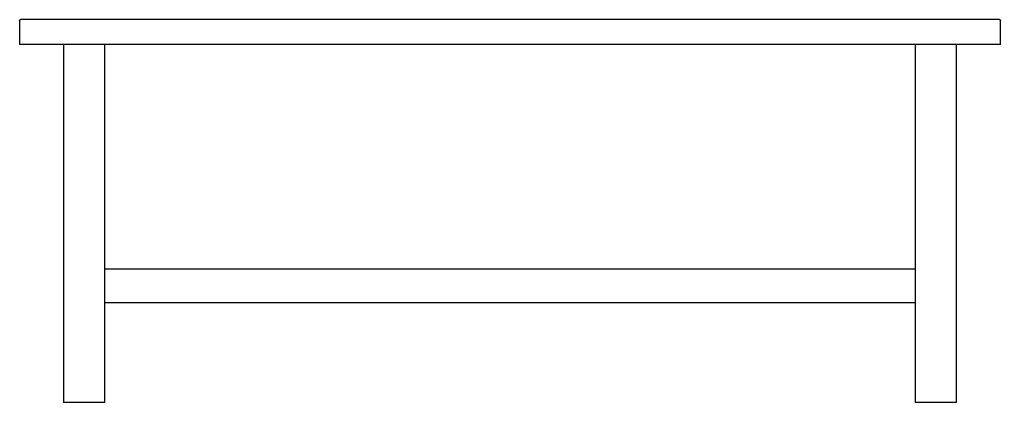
# Model space of a CAD drawing. Header units: millimetres. Extents: x -590 to 590, y 0 to 460.
import ezdxf

# ---------------------------------------------------------------- set-up
doc = ezdxf.new("R2010")
doc.units = ezdxf.units.MM
doc.layers.add('IKE120013-t1', color=255, linetype='Continuous')

# ---------------------------------------------------------------- blocks, each defined once
blk = doc.blocks.new('族几何图形组合_2629-Back')
at = {"layer": 'IKE120013-t1'}
for p, q in [((-590, 459), (-590, 430)), ((589, 460), (-589, 460)), ((590, 430), (590, 459)), ((590, 430), (-590, 430))]:
    blk.add_line(p, q, dxfattribs=at)
for points, knots in [([(-590, 459), (-590, 459.1), (-590, 459.3), (-589.9, 459.5), (-589.7, 459.7), (-589.6, 459.8), (-589.5, 459.9), (-589.4, 459.9), (-589.2, 460), (-589.1, 460), (-589, 460)], [-1, -1, -1, -1, -0.833333, -0.666667, -0.5, -0.416667, -0.333333, -0.25, -0.166667, 0, 0, 0, 0]), ([(589, 460), (589.1, 460), (589.2, 460), (589.4, 459.9), (589.5, 459.9), (589.6, 459.8), (589.7, 459.7), (589.9, 459.5), (590, 459.3), (590, 459.1), (590, 459)], [0, 0, 0, 0, 0.166667, 0.25, 0.333333, 0.416667, 0.5, 0.666667, 0.833333, 1, 1, 1, 1])]:
    blk.add_open_spline(points, degree=3, knots=knots, dxfattribs=at)
blk = doc.blocks.new('族几何图形组合_3471-Back')
at = {"layer": 'IKE120013-t1'}
for p, q in [((-537.4, 430), (-537.4, 0)), ((-487.4, 0), (-487.4, 430)), ((487.4, 430), (487.4, 0)), ((537.4, 0), (537.4, 430)), ((-536.4, 0), (-537.4, 0)), ((-488.4, 0), (-536.4, 0)), ((-487.4, 0), (-488.4, 0)), ((-487.4, 0), (-487.4, 0)), ((488.4, 0), (487.4, 0)), ((487.4, 0), (487.4, 0)), ((536.4, 0), (488.4, 0)), ((537.4, 0), (536.4, 0))]:
    blk.add_line(p, q, dxfattribs=at)
blk = doc.blocks.new('族几何图形组合_3472-Back')
at = {"layer": 'IKE120013-t1'}
for p, q in [((487.4, 160), (-487.4, 160)), ((-487.4, 120), (487.4, 120))]:
    blk.add_line(p, q, dxfattribs=at)

msp = doc.modelspace()

# ---------------------------------------------------------------- block references
msp.add_blockref('族几何图形组合_2629-Back', (0, 0))
at = {"layer": 'IKE120013-t1'}
for name in ['族几何图形组合_3471-Back', '族几何图形组合_3472-Back']:
    msp.add_blockref(name, (0, 0), dxfattribs=at)

doc.saveas('drawing.dxf')
